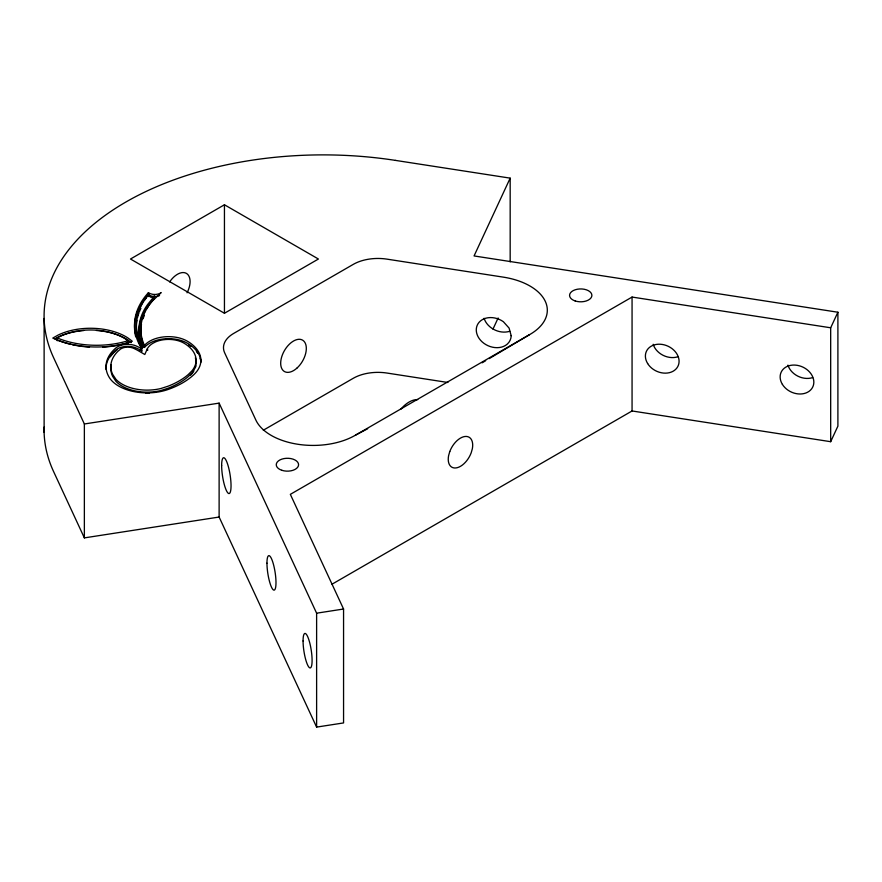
<?xml version="1.0" encoding="UTF-8"?>
<svg xmlns="http://www.w3.org/2000/svg" width="882" height="882" viewBox="0 0 882 882"><rect width="100%" height="100%" fill="white"/><g stroke="black" fill="none" stroke-linecap="round" stroke-linejoin="round"><path stroke-width="1.32" d="M44.122 318.457L44.122 432.356M395.312 160.37L510.171 178.142L474.064 255.945L837.9 312.228L837.9 426.138L830.679 441.695L632.063 410.968L332.018 584.204M492.983 329.096L498.132 317.983M830.679 441.695L830.679 327.784L837.9 312.228M142.079 345.876L142.52 345.314L140.888 341.113A111.242 64.221 0 0 1 147.845 304.224L154.361 296.176A3.098 1.786 0 0 1 150.403 296.76A3.098 1.786 0 0 1 148.882 294.577L146.467 297.443A118.309 68.311 0 0 0 140.966 343.914L142.079 347.905L141.296 344.189M190.567 375.17L192.067 373.56M161.296 292.559L152.95 300.453A109.39 63.151 0 0 0 144.461 345.435L144.461 347.453A28.345 16.361 0 0 1 149.918 343.087A26.471 15.281 0 0 1 187.557 343.307A47.319 27.32 0 0 1 200.898 362.293M482.123 362.811L485.673 360.705M489.223 358.599L529.454 334.708A59.292 34.233 0 0 0 545.385 301.556A59.292 34.233 0 0 0 503.368 277.146L387 259.143A34.872 20.132 0 0 0 353.307 264.357L233.708 333.407A34.872 20.132 0 0 0 224.678 352.866L255.857 420.053A59.292 34.233 0 0 0 298.116 444.308A59.292 34.233 0 0 0 355.545 435.113L367.673 428.74M224.447 204.767L130.492 259.021L224.447 313.264L318.413 259.021L224.447 204.767L224.447 313.187M263.31 430.229L353.307 378.268A34.872 20.132 0 0 1 387 373.053L447.891 382.479M355.545 435.113L529.454 334.708M830.679 327.784L632.063 297.058L290.343 494.35L343.561 609.021L343.561 722.931L316.616 727.099L219.122 517.039L219.122 403.129L84.363 423.977L53.593 357.662A279.021 161.086 0 0 1 395.312 160.37M54.927 338.886L58.168 337.067A50.252 29.018 0 0 1 77.373 331.29M57.297 340.783L57.297 337.927L60.075 336.362A47.275 27.298 0 0 1 125.498 338.964L127.879 340.739L127.879 343.594M56.007 339.107L58.168 337.894M127.879 340.739L126.567 341.169A67.109 38.742 0 0 1 58.499 338.468L57.297 337.927M44.122 427.075A279.021 161.086 0 0 0 53.593 471.572L84.363 537.888L219.122 517.039M219.122 403.129L316.616 613.188L343.561 609.021M57.297 339.956L58.499 340.485A67.109 38.742 0 0 0 71.067 344.41M131.396 342.591L127.703 339.835A50.252 29.018 0 0 0 96.458 330.496M142.079 347.905L140.966 345.942A118.309 68.311 0 0 1 136.997 320.056M141.77 351.642L141.77 348.798L139.191 344.212A120.161 69.38 0 0 1 148.419 292.67A8.004 4.619 0 0 0 160.491 293.111M141.021 349.481L141.77 350.827A57.595 33.251 0 0 0 136.478 348.114A14.255 8.225 0 0 0 115.928 349.956A56.988 32.899 0 0 0 106.038 369.371M632.063 297.058L632.063 410.968M510.171 178.142L510.171 261.855M316.616 613.188L316.616 727.099M154.361 296.176L154.361 299.02A3.098 1.786 0 0 1 153.821 299.362M148.882 294.577L148.882 296.595M148.419 292.67L148.419 295.525M142.52 345.314L142.52 348.158M84.363 423.977L84.363 537.888M509.774 331.246A18.136 14.299 24.9 0 1 484.097 318.281M144.461 345.435A28.345 16.361 0 0 1 149.918 341.069A26.471 15.281 0 0 1 187.557 341.29A47.319 27.32 0 0 1 193.963 374.541A77.925 44.993 0 0 1 168.054 389.502A40.153 23.186 0 0 1 109.258 377.419A56.988 32.899 0 0 1 115.928 347.938A14.255 8.225 0 0 1 136.478 346.086A57.595 33.251 0 0 1 141.77 348.798M127.901 342.712A70.075 40.462 0 0 1 56.812 339.879L52.777 338.082L58.168 335.039A50.252 29.018 0 0 1 127.703 337.806L132.322 341.257L126.567 343.197A67.109 38.742 0 0 1 102.61 347.133M400.737 409.303A25.17 14.531 -60 0 1 417.726 399.623M677.883 356.758A17.442 13.748 24.9 0 1 653.187 344.289M812.631 377.606A17.442 13.748 24.9 0 1 787.946 365.137M169.664 281.898A17.86 10.308 -60 0 1 186.576 273.497A17.86 10.308 -60 0 1 187.061 292.791M153.148 298.8A3.098 1.786 0 0 0 154.361 298.193L147.845 306.252A111.242 64.221 0 0 0 139.477 337.31M159.554 295.602A8.004 4.619 0 0 1 148.419 294.698A120.161 69.38 0 0 0 135.707 336.803M137.493 317.696A118.309 68.311 0 0 1 138.915 313.022M139.356 311.853A118.309 68.311 0 0 1 140.888 308.402M78.608 331.103A50.252 29.018 0 0 1 83.658 330.552M89.512 347.089A67.109 38.742 0 0 1 72.401 344.708M144.461 347.453A109.39 63.151 0 0 1 141.495 324.51M143.027 318.799A109.39 63.151 0 0 1 144.383 315.414M140.888 343.142A111.242 64.221 0 0 1 139.687 338.479M147.503 350.463A23.549 13.594 0 0 1 147.878 349.856M195.363 357.827A42.501 24.542 0 0 1 192.067 372.733L188.307 376.526A73.129 42.215 0 0 1 167.988 388.256L160.888 390.528A35.346 20.407 0 0 1 115.906 381.289L112.587 376.272A52.181 30.131 0 0 1 111.253 364.597M151.285 296.881A8.004 4.619 0 0 1 150.216 296.517M135.663 318.38A120.161 69.38 0 0 1 139.102 308.932M139.687 307.774A120.161 69.38 0 0 1 141.671 304.345M144.78 299.869A120.161 69.38 0 0 1 146.169 298.105M139.444 350.375A57.595 33.251 0 0 1 139.918 350.617M117.13 349.9A14.255 8.225 0 0 0 115.928 350.782A56.988 32.899 0 0 0 114.318 352.227M110.294 356.802A56.988 32.899 0 0 1 113.558 352.965M188.737 344.862A47.319 27.32 0 0 1 190.964 346.406M196.388 351.51A47.319 27.32 0 0 1 197.744 353.34M200.093 358.147A47.319 27.32 0 0 1 200.611 360.132M143.975 347.155A109.39 63.151 0 0 1 142.708 343.771M142.355 342.624A109.39 63.151 0 0 1 141.528 339.195M139.885 324.058A111.242 64.221 0 0 1 140.481 321.721M140.833 320.563A111.242 64.221 0 0 1 142.597 315.977M143.127 314.841A111.242 64.221 0 0 1 144.935 311.467M146.324 309.251A111.242 64.221 0 0 1 147.845 307.068M140.414 345.623A118.309 68.311 0 0 1 137.537 337.475M137.03 335.116A118.309 68.311 0 0 1 136.677 332.746M195.837 365.81A42.501 24.542 0 0 1 195.385 367.596M193.808 371.068A42.501 24.542 0 0 1 192.695 372.744M149.466 392.92A35.346 20.407 0 0 1 145.53 392.942M511.163 335.656C511.185 340.54 507.856 344.796 503.368 346.505A18.136 14.299 24.9 0 1 480.58 340.309A18.136 14.299 24.9 0 1 480.58 320.861A18.136 14.299 24.9 0 1 503.368 321.698L509.09 328.082L511.163 335.656M449.765 451.562L448.596 455.674A17.298 9.989 -60 0 0 456.005 467.934A17.298 9.989 -60 0 0 471.175 452.852L472.344 448.751A17.298 9.989 -60 0 0 464.935 436.491A17.298 9.989 -60 0 0 449.765 451.562M147.184 349.052L144.802 354.52L138.375 350.76A52.788 30.484 0 0 0 133.987 348.489L132.454 347.861A9.437 5.446 0 0 0 120.702 348.919L117.736 351.488A52.181 30.131 0 0 0 112.587 374.255L115.906 379.271A35.346 20.407 0 0 0 160.888 388.51L167.988 386.228A73.129 42.215 0 0 0 188.307 374.497L192.067 370.716A42.501 24.542 0 0 0 184.118 343.23A21.664 12.513 0 0 0 155.453 341.951L152.531 343.495A23.549 13.594 0 0 0 147.184 349.052M221.647 465.531A18.136 3.837 81.2 0 0 228.692 493.523A18.136 3.837 81.2 0 0 228.692 467.879A18.136 3.837 81.2 0 0 221.647 465.531M296.815 368.224A18.136 10.474 -60 0 0 302.57 340.132A18.136 10.474 -60 0 0 281.115 359.161A18.136 10.474 -60 0 0 296.815 368.224M575.152 300.949A11.157 6.439 0 0 0 591.888 295.371A11.157 6.439 0 0 0 575.152 289.792A11.157 6.439 0 0 0 575.152 300.949M281.843 470.293A11.157 6.439 0 0 0 298.579 464.715A11.157 6.439 0 0 0 281.843 459.136A11.157 6.439 0 0 0 281.843 470.293M303.066 640.971A17.442 3.682 81.2 0 0 309.836 667.883A17.442 3.682 81.2 0 0 309.836 643.221A17.442 3.682 81.2 0 0 303.066 640.971M266.959 563.168A17.442 3.682 81.2 0 0 273.729 590.091A17.442 3.682 81.2 0 0 273.729 565.428A17.442 3.682 81.2 0 0 266.959 563.168M647.653 363.549A17.442 13.748 24.9 0 0 676.825 368.059A17.442 13.748 24.9 0 0 662.239 344.443A17.442 13.748 24.9 0 0 647.653 363.549M782.4 384.387A17.442 13.748 24.9 0 0 811.583 388.907A17.442 13.748 24.9 0 0 796.986 365.291A17.442 13.748 24.9 0 0 782.4 384.387"/></g></svg>
